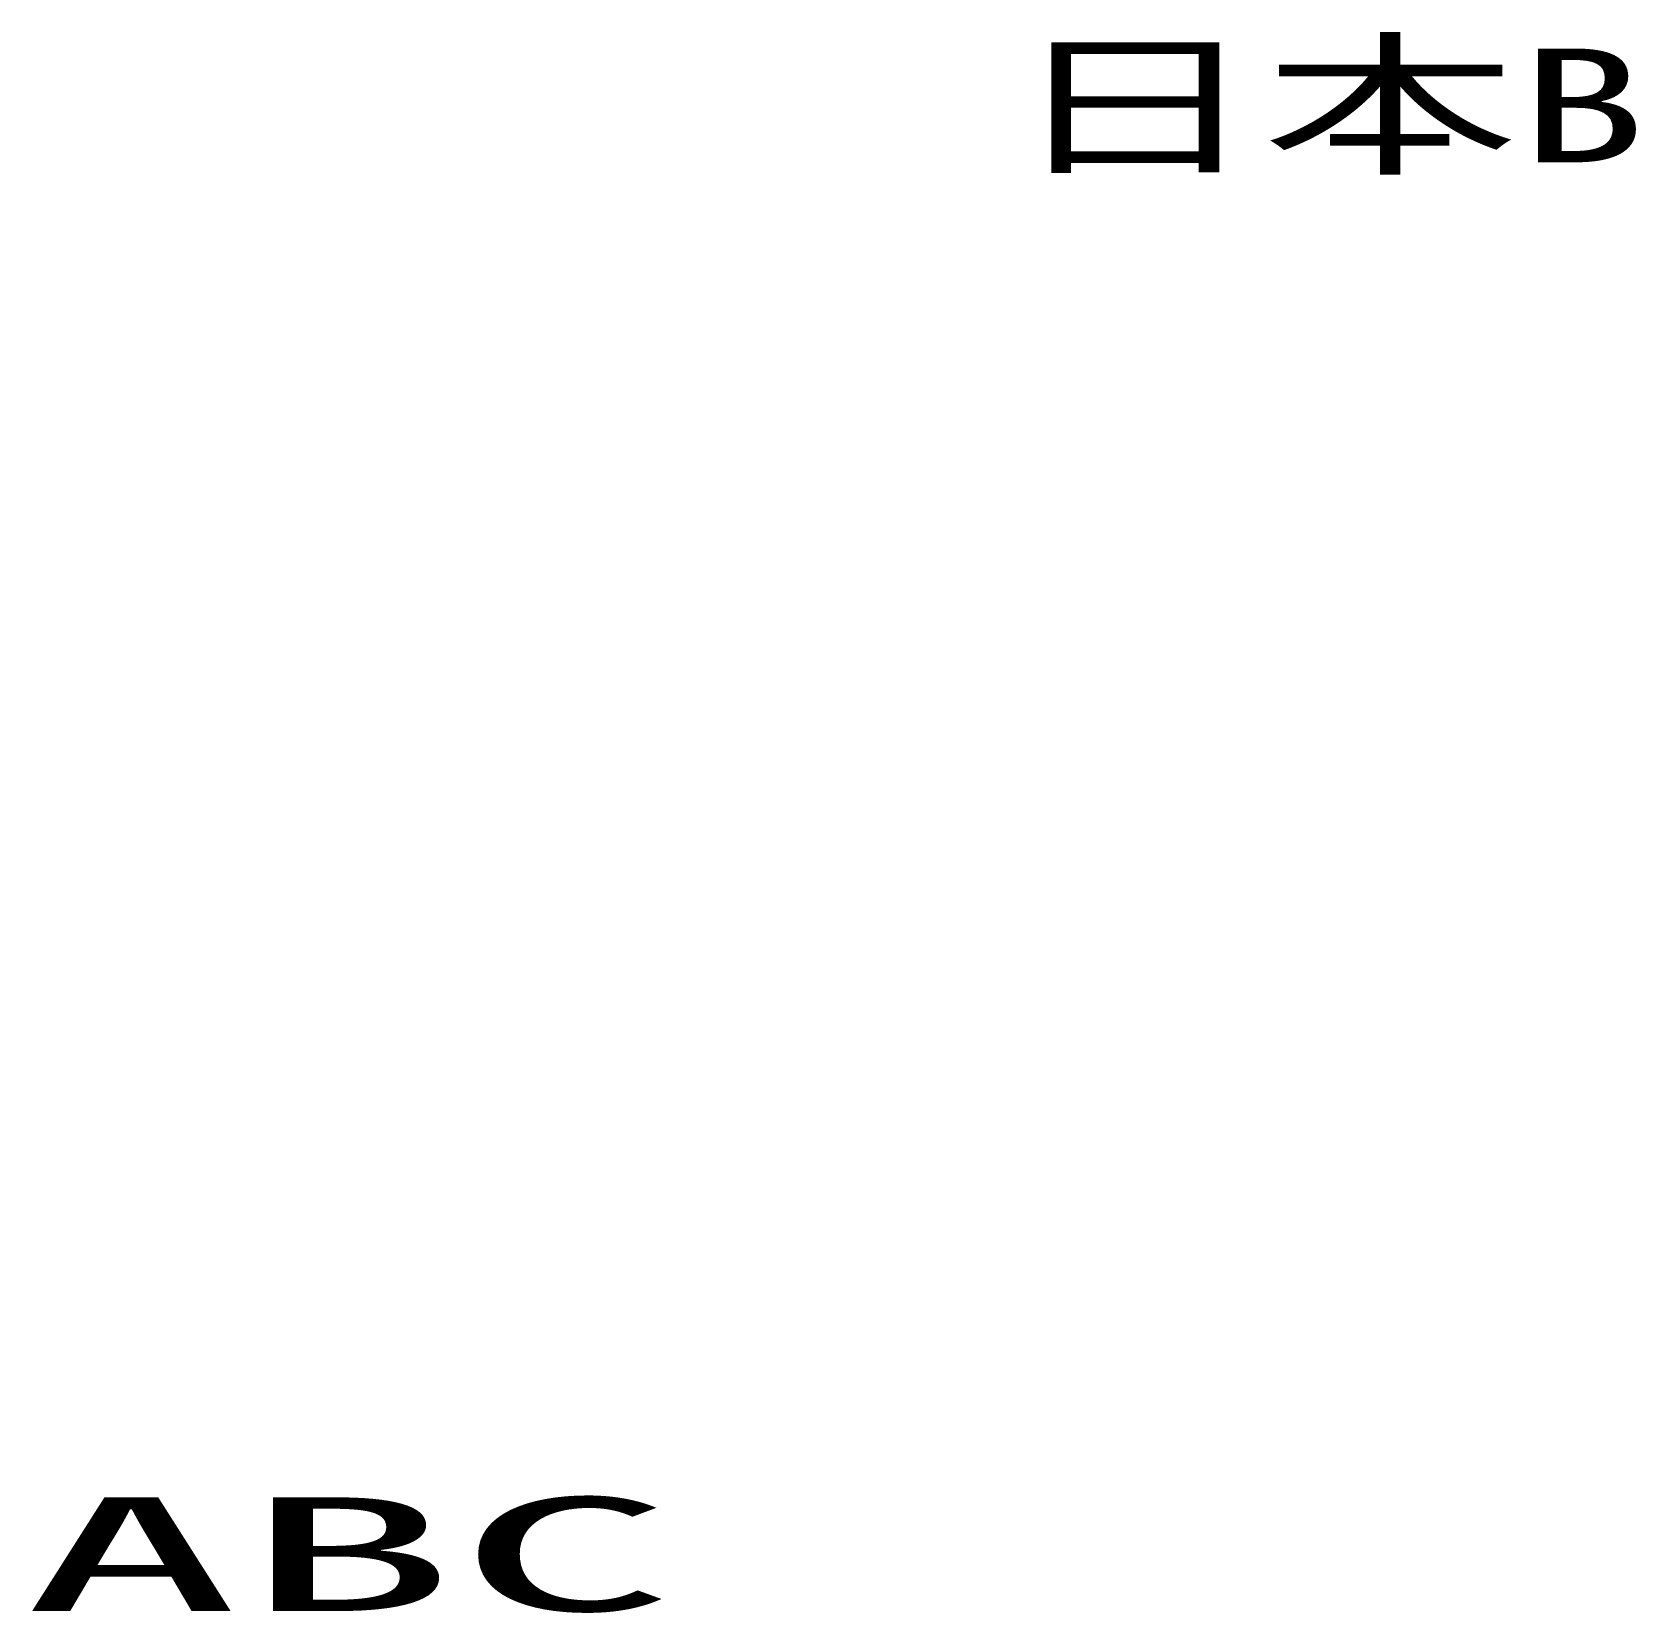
# Model space of a CAD drawing. Units: millimetres on the paper. Extents: x 1.2 to 32.2, y 2.6 to 33.2.
import ezdxf
from ezdxf.enums import TextEntityAlignment as Align

# ---------------------------------------------------------------- set-up
doc = ezdxf.new("R2010")
doc.units = ezdxf.units.MM
doc.layers.add('0-0_0', color=4, linetype='Continuous')
doc.styles.add('ＭＳ ゴシック', font='')
doc.styles.get('ＭＳ ゴシック').set_extended_font_data('MS Gothic')

msp = doc.modelspace()

# ---------------------------------------------------------------- texts
at = {"layer": '0-0_0', "style": 'ＭＳ ゴシック'}
for s, width, p in [('日本B', 1.65, (20, 30)), ('ABC', 2.8, (1, 2))]:
    msp.add_text(s, height=2.199, dxfattribs=dict(at, width=width)).set_placement(p, align=Align.BOTTOM_LEFT)

doc.saveas('drawing.dxf')
